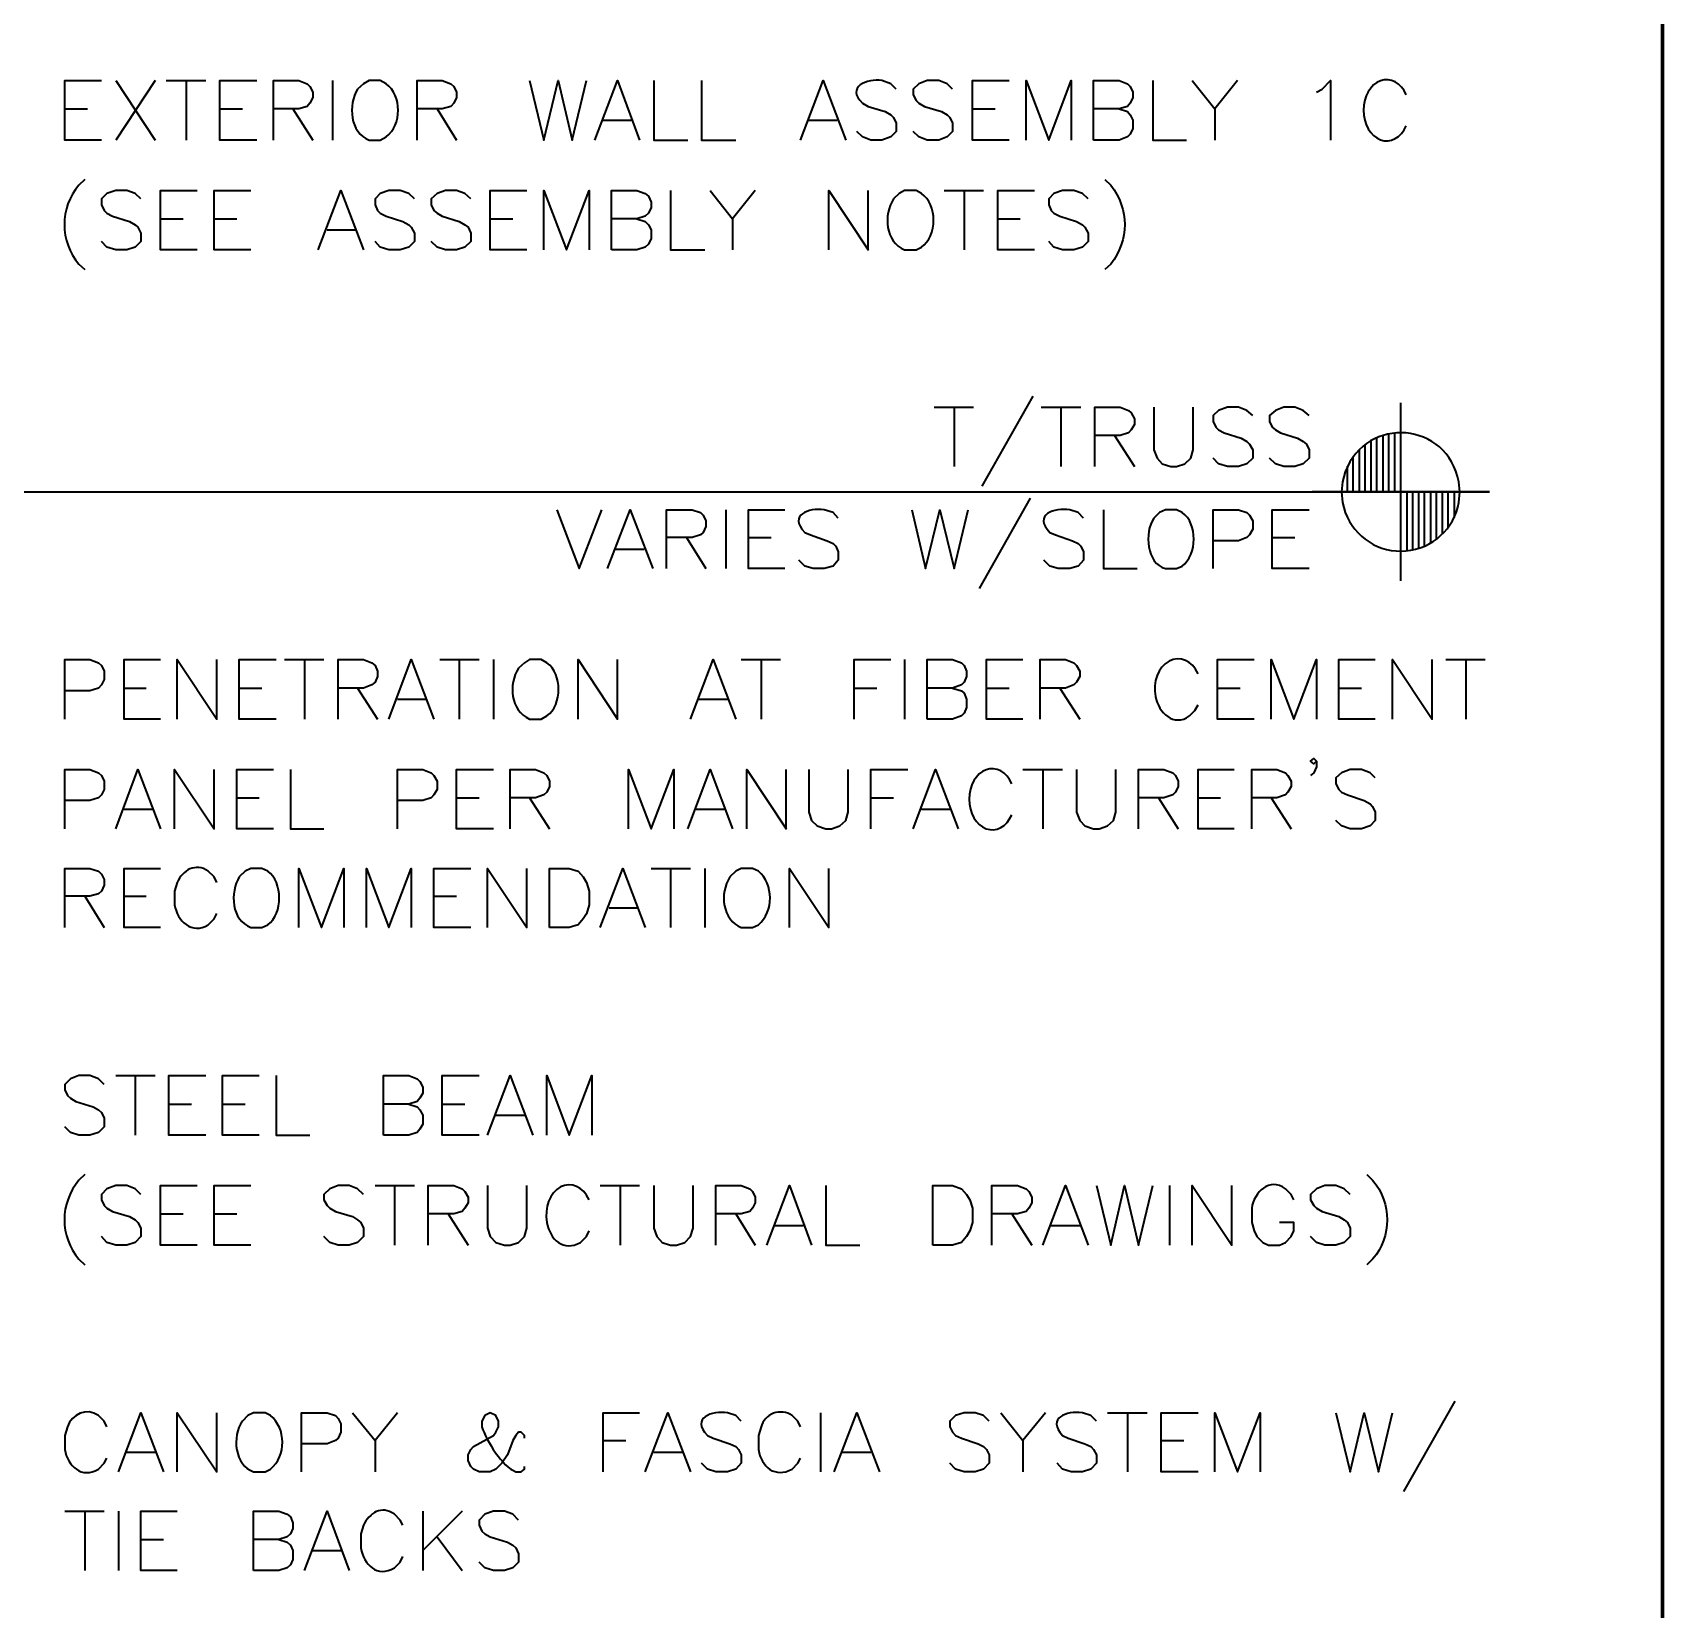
# Model space of a CAD drawing. Header units: inches. Extents: x 5 to 516, y -193 to 129.
# Drawn here: x 96.359 to 99.802, y -178.922 to -175.591 of the extents above; entities that cross this region are included whole.
import ezdxf

# ---------------------------------------------------------------- set-up
doc = ezdxf.new("R2010")
doc.units = ezdxf.units.IN
doc.header["$MEASUREMENT"] = 0
doc.layers.add('PDF8_Geometry', color=7, linetype='Continuous')

msp = doc.modelspace()

# ---------------------------------------------------------------- linework, layer by layer
at = {"layer": 'PDF8_Geometry', "lineweight": 60}
msp.add_lwpolyline([(99.8021836, -169.6924491), (99.8021836, -192.1857845), (99.8021836, -169.6924491)], dxfattribs=at)
at = {"layer": 'PDF8_Geometry', "lineweight": 35}
for points in [[(96.5044062, -175.8180046), (96.4266284, -175.8180046), (96.4266284, -175.692449), (96.5044062, -175.692449)], [(96.5344052, -175.6924485), (96.6177385, -175.818004)], [(96.6177385, -175.6924485), (96.5344052, -175.818004)], [(96.641072, -175.6924485), (96.7244054, -175.6924485)], [(96.6832948, -175.6924485), (96.6832948, -175.818004)], [(96.8321831, -175.8180046), (96.7544053, -175.8180046), (96.7544053, -175.692449), (96.8321831, -175.692449)], [(96.8677385, -175.8180046), (96.8677385, -175.692449), (96.9210719, -175.692449), (96.9388496, -175.6991157), (96.9444052, -175.7046712), (96.9510719, -175.7168934), (96.9510719, -175.7280046), (96.9444052, -175.7402268), (96.9388496, -175.7468935), (96.9210719, -175.752449), (96.8677385, -175.752449)], [(96.9921824, -175.6924485), (96.9921824, -175.818004)], [(97.1055171, -175.6991151), (97.0932949, -175.6924485), (97.0699616, -175.6924485), (97.0577394, -175.6991151), (97.0455171, -175.7102262)], [(97.171072, -175.8180046), (97.171072, -175.692449), (97.2244053, -175.692449), (97.2421831, -175.6991157), (97.2488498, -175.7046712), (97.2544053, -175.7168934), (97.2544053, -175.7280046), (97.2488498, -175.7402268), (97.2421831, -175.7468935), (97.2244053, -175.752449), (97.171072, -175.752449)], [(97.4088491, -175.6924485), (97.4388491, -175.818004), (97.4688491, -175.6924485), (97.4988491, -175.818004), (97.5288491, -175.6924485)], [(97.5466281, -175.8180046), (97.5944059, -175.692449), (97.6410726, -175.8180046)], [(97.671072, -175.6924485), (97.671072, -175.818004), (97.7432942, -175.818004)], [(97.7721847, -175.6924485), (97.7721847, -175.818004), (97.8444069, -175.818004)], [(97.9810719, -175.8180046), (98.0288496, -175.692449), (98.0766274, -175.8180046)], [(98.1832949, -175.7102266), (98.1721838, -175.6991155), (98.1532949, -175.6924489)], [(98.3021835, -175.7102266), (98.2910724, -175.6991155), (98.2732946, -175.6924489), (98.2488502, -175.6924489), (98.2310724, -175.6991155), (98.2188502, -175.7102266), (98.2188502, -175.7224489), (98.2255168, -175.7346711), (98.2310724, -175.7402266), (98.2432946, -175.7468933), (98.2788502, -175.7580044), (98.2910724, -175.7646711), (98.2966279, -175.7702267), (98.3021835, -175.7824489), (98.3021835, -175.8002267), (98.2910724, -175.8113378), (98.2732946, -175.8180044), (98.2488502, -175.8180044), (98.2310724, -175.8113378), (98.2188502, -175.8002267)], [(98.4221829, -175.8180046), (98.3444051, -175.8180046), (98.3444051, -175.692449), (98.4221829, -175.692449)], [(98.4577384, -175.8180046), (98.4577384, -175.692449), (98.5055162, -175.8180046), (98.5532939, -175.692449), (98.5532939, -175.8180046)], [(98.5999616, -175.8180046), (98.5999616, -175.692449), (98.6544061, -175.692449), (98.6721838, -175.6991157), (98.6777394, -175.7046712), (98.6832949, -175.7168934), (98.6832949, -175.7280046), (98.6777394, -175.7402268), (98.6721838, -175.7468935), (98.6544061, -175.752449), (98.5999616, -175.752449)], [(98.7255166, -175.6924485), (98.7255166, -175.818004), (98.7966277, -175.818004)], [(98.8088499, -175.6924485), (98.8566277, -175.7524485), (98.8566277, -175.818004)], [(98.9044061, -175.6924485), (98.8566283, -175.7524485)], [(99.0710728, -175.716893), (99.083295, -175.7102264), (99.1010728, -175.6924486), (99.1010728, -175.8180042)], [(96.4266284, -175.7524494), (96.4744062, -175.7524494)], [(96.7544053, -175.7524494), (96.8021831, -175.7524494)], [(96.9088491, -175.7524494), (96.9510713, -175.818005)], [(97.2132947, -175.7524494), (97.2544059, -175.818005)], [(98.1121838, -175.7402266), (98.124406, -175.7468933), (98.1599616, -175.7580044), (98.1721838, -175.7646711), (98.1777394, -175.7702267), (98.1832949, -175.7824489), (98.1832949, -175.8002267), (98.1721838, -175.8113378), (98.1532949, -175.8180044), (98.1299616, -175.8180044), (98.1121838, -175.8113378), (98.0999616, -175.8002267)], [(98.3444051, -175.7524494), (98.3921829, -175.7524494)], [(98.6544061, -175.7524494), (98.6721839, -175.758005), (98.6777394, -175.7646716), (98.683295, -175.7757828), (98.683295, -175.7935605), (98.6777394, -175.8057828), (98.6721839, -175.8113383), (98.6544061, -175.818005), (98.5999617, -175.818005)], [(97.5644052, -175.7757818), (97.623294, -175.7757818)], [(97.9988512, -175.7757818), (98.0588512, -175.7757818)], [(97.0699616, -175.818004), (97.0932949, -175.818004), (97.1055171, -175.8113374)], [(96.4688489, -175.9013379), (96.4566267, -175.9135601)], [(96.5877386, -175.9424485), (96.5755164, -175.9313374), (96.5577386, -175.9246707), (96.5344053, -175.9246707), (96.5155164, -175.9313374), (96.5044053, -175.9424485), (96.5044053, -175.9546707), (96.5099608, -175.9668929), (96.5155164, -175.9724485), (96.5277386, -175.9791152), (96.5632941, -175.9902263), (96.5755164, -175.9968929), (96.5810719, -176.0024485), (96.5877386, -176.0146707), (96.5877386, -176.0324485), (96.5755164, -176.0446707), (96.5577386, -176.0502263), (96.5344053, -176.0502263), (96.5155164, -176.0446707), (96.5044053, -176.0324485)], [(96.7066269, -176.0502264), (96.6288492, -176.0502264), (96.6288492, -175.9246708), (96.7066269, -175.9246708)], [(96.8199602, -176.0502264), (96.7421824, -176.0502264), (96.7421824, -175.9246708), (96.8199602, -175.9246708)], [(96.9621825, -176.0502264), (97.0099603, -175.9246708), (97.0577381, -176.0502264)], [(97.1655178, -175.9424485), (97.1532955, -175.9313374), (97.1355178, -175.9246707), (97.1110733, -175.9246707), (97.0932955, -175.9313374), (97.0821844, -175.9424485), (97.0821844, -175.9546707), (97.08774, -175.9668929), (97.0932955, -175.9724485), (97.1055178, -175.9791152), (97.1410733, -175.9902263), (97.1532955, -175.9968929), (97.1588511, -176.0024485), (97.1655178, -176.0146707), (97.1655178, -176.0324485), (97.1532955, -176.0446707), (97.1355178, -176.0502263), (97.1110733, -176.0502263), (97.0932955, -176.0446707), (97.0821844, -176.0324485)], [(97.2844052, -175.9424485), (97.272183, -175.9313374), (97.2544052, -175.9246707), (97.2310719, -175.9246707), (97.2132941, -175.9313374), (97.2010719, -175.9424485), (97.2010719, -175.9546707), (97.2066274, -175.9668929), (97.2132941, -175.9724485), (97.2244052, -175.9791152), (97.2599608, -175.9902263), (97.272183, -175.9968929), (97.2788497, -176.0024485), (97.2844052, -176.0146707), (97.2844052, -176.0324485), (97.272183, -176.0446707), (97.2544052, -176.0502263), (97.2310719, -176.0502263), (97.2132941, -176.0446707), (97.2010719, -176.0324485)], [(97.4032936, -176.0502264), (97.3255158, -176.0502264), (97.3255158, -175.9246708), (97.4032936, -175.9246708)], [(97.4388513, -176.0502264), (97.4388513, -175.9246708), (97.4866291, -176.0502264), (97.5344069, -175.9246708), (97.5344069, -176.0502264)], [(97.5821845, -176.0502264), (97.5821845, -175.9246708), (97.6355178, -175.9246708), (97.6532956, -175.9313375), (97.6599623, -175.9368931), (97.6655178, -175.9491153), (97.6655178, -175.9602264), (97.6599623, -175.9724486), (97.6532956, -175.9791153), (97.6355178, -175.9846708), (97.5821845, -175.9846708)], [(97.7066284, -175.9246714), (97.7066284, -176.050227), (97.7788506, -176.050227)], [(97.7899617, -175.9246714), (97.8377395, -175.9846714), (97.8377395, -176.050227)], [(97.8855157, -175.9246714), (97.8377379, -175.9846714)], [(98.0410717, -176.0502264), (98.0410717, -175.9246708), (98.124405, -176.0502264), (98.124405, -175.9246708)], [(98.2366275, -175.9313381), (98.2255164, -175.9246714), (98.201072, -175.9246714), (98.1899609, -175.9313381), (98.1777386, -175.9424492)], [(98.2844053, -175.9246714), (98.3677386, -175.9246714)], [(98.3266281, -175.9246714), (98.3266281, -176.050227)], [(98.4755163, -176.0502264), (98.3977386, -176.0502264), (98.3977386, -175.9246708), (98.4755163, -175.9246708)], [(98.5888498, -175.9424485), (98.5766276, -175.9313374), (98.5588498, -175.9246707), (98.5344054, -175.9246707), (98.5166276, -175.9313374), (98.5055165, -175.9424485), (98.5055165, -175.9546707), (98.511072, -175.9668929), (98.5166276, -175.9724485), (98.5288498, -175.9791152), (98.5644054, -175.9902263), (98.5766276, -175.9968929), (98.5821832, -176.0024485), (98.5888498, -176.0146707), (98.5888498, -176.0324485), (98.5766276, -176.0446707), (98.5588498, -176.0502263), (98.5344054, -176.0502263), (98.5166276, -176.0446707), (98.5055165, -176.0324485)], [(98.6244051, -175.9013379), (98.6366273, -175.9135601)], [(96.6288492, -175.9846712), (96.6766269, -175.9846712)], [(96.7421824, -175.9846712), (96.7899602, -175.9846712)], [(97.3255158, -175.9846712), (97.3732936, -175.9846712)], [(97.6355156, -175.9846712), (97.6532934, -175.9902268), (97.6599601, -175.9968935), (97.6655156, -176.0080046), (97.6655156, -176.0257824), (97.6599601, -176.0380046), (97.6532934, -176.0446713), (97.6355156, -176.0502268), (97.5821823, -176.0502268)], [(98.3977386, -175.9846712), (98.4455163, -175.9846712)], [(96.9810718, -176.0080048), (97.0399607, -176.0080048)], [(98.201072, -176.050227), (98.2255164, -176.050227), (98.2366275, -176.0446714)], [(96.4566267, -176.0802268), (96.4688489, -176.0913379)], [(98.6366273, -176.0802268), (98.6244051, -176.0913379)], [(98.4721834, -176.3591152), (98.3644056, -176.5491152)], [(99.2488501, -176.3735602), (99.2488501, -176.7491158)], [(98.2632939, -176.3824487), (98.3466273, -176.3824487)], [(98.3055167, -176.3824487), (98.3055167, -176.5080043)], [(98.4899616, -176.3824487), (98.5732949, -176.3824487)], [(98.5310721, -176.3824487), (98.5310721, -176.5080043)], [(98.6032948, -176.5080048), (98.6032948, -176.3824492), (98.6566281, -176.3824492), (98.6744059, -176.3891159), (98.6799615, -176.3946715), (98.6866281, -176.4068937), (98.6866281, -176.4191159), (98.6799615, -176.430227), (98.6744059, -176.4368937), (98.6566281, -176.4424492), (98.6032948, -176.4424492)], [(98.7277387, -176.3824487), (98.7277387, -176.4724487), (98.7344054, -176.4902265), (98.7455165, -176.5024487), (98.7632943, -176.5080043), (98.7755165, -176.5080043), (98.7932943, -176.5024487), (98.8055165, -176.4902265), (98.8110721, -176.4724487), (98.8110721, -176.3824487)], [(98.9366282, -176.4002269), (98.9244059, -176.3891158), (98.9066282, -176.3824491), (98.8832948, -176.3824491), (98.8644059, -176.3891158), (98.8532948, -176.4002269), (98.8532948, -176.4124491), (98.8588504, -176.4246713), (98.8644059, -176.4302269), (98.8766282, -176.4368936), (98.9121837, -176.4480047), (98.9244059, -176.4546713), (98.9299615, -176.4602269), (98.9366282, -176.4724491), (98.9366282, -176.4902269), (98.9244059, -176.5024491), (98.9066282, -176.5080047), (98.8832948, -176.5080047), (98.8644059, -176.5024491), (98.8532948, -176.4902269)], [(99.0555167, -176.4002269), (99.0432945, -176.3891158), (99.0255167, -176.3824491), (99.0021834, -176.3824491), (98.9844056, -176.3891158), (98.9721834, -176.4002269), (98.9721834, -176.4124491), (98.977739, -176.4246713), (98.9844056, -176.4302269), (98.9955167, -176.4368936), (99.0310723, -176.4480047), (99.0432945, -176.4546713), (99.0499612, -176.4602269), (99.0555167, -176.4724491), (99.0555167, -176.4902269), (99.0432945, -176.5024491), (99.0255167, -176.5080047), (99.0021834, -176.5080047), (98.9844056, -176.5024491), (98.9721834, -176.4902269)], [(98.6444054, -176.4424485), (98.6866276, -176.5080041)], [(99.2121838, -176.5613371), (99.2121838, -176.4424482)], [(99.2244056, -176.5613371), (99.2244056, -176.4391149)], [(99.2366284, -176.5613371), (99.2366284, -176.4368926)], [(99.1621836, -176.5613371), (99.1621836, -176.4724482)], [(99.1744053, -176.5613371), (99.1744053, -176.4613371)], [(99.1866282, -176.5613371), (99.1866282, -176.4535593)], [(99.1988499, -176.5613371), (99.1988499, -176.4468926)], [(99.136628, -176.5613371), (99.136628, -176.5068927)], [(99.1488508, -176.5613371), (99.1488508, -176.4868927)], [(94.425516, -176.5613371), (99.4366276, -176.5613371)], [(98.466628, -176.574671), (98.3588503, -176.7657822)], [(99.4366282, -176.5613371), (99.0621838, -176.5613371)], [(99.1244051, -176.5613371), (99.1244051, -176.560226)], [(99.2621841, -176.5613371), (99.2621841, -176.6857816)], [(99.2744058, -176.5613371), (99.2744058, -176.6835593)], [(99.2866275, -176.5613371), (99.2866275, -176.680226)], [(99.2988504, -176.5613371), (99.2988504, -176.6757816)], [(99.3121832, -176.5613371), (99.3121832, -176.670226)], [(99.324406, -176.5613371), (99.324406, -176.6613371)], [(99.3366277, -176.5613371), (99.3366277, -176.650226)], [(99.3488506, -176.5613371), (99.3488506, -176.6368927)], [(99.3621834, -176.5613371), (99.3621834, -176.6157816)], [(99.3744051, -176.5613371), (99.3744051, -176.560226)], [(97.4666291, -176.5991156), (97.5132958, -176.7235601), (97.5610735, -176.5991156)], [(97.5732937, -176.7235595), (97.6210715, -176.5991151), (97.6688492, -176.7235595)], [(97.6977399, -176.7235595), (97.6977399, -176.5991151), (97.7521843, -176.5991151), (97.7699621, -176.6046706), (97.7755176, -176.6102262), (97.7810732, -176.6224484), (97.7810732, -176.6346706), (97.7755176, -176.6468928), (97.7699621, -176.6524484), (97.7521843, -176.658004), (97.6977399, -176.658004)], [(97.8232937, -176.5991156), (97.8232937, -176.7235601)], [(97.9477396, -176.7235595), (97.8710729, -176.7235595), (97.8710729, -176.5991151), (97.9477396, -176.5991151)], [(98.0610731, -176.6168927), (98.049962, -176.6046704), (98.0310731, -176.5991149)], [(98.2166291, -176.5991156), (98.245518, -176.7235601), (98.275518, -176.5991156), (98.305518, -176.7235601), (98.335518, -176.5991156)], [(98.5788502, -176.6168927), (98.5677391, -176.6046704), (98.5499613, -176.5991149)], [(98.621073, -176.5991156), (98.621073, -176.7235601), (98.6921841, -176.7235601)], [(98.7877389, -176.6046712), (98.7755166, -176.5991156), (98.7521833, -176.5991156), (98.7399611, -176.6046712), (98.7277389, -176.6168934)], [(98.8532948, -176.7235595), (98.8532948, -176.5991151), (98.9066282, -176.5991151), (98.9244059, -176.6046706), (98.9299615, -176.6102262), (98.9366282, -176.6224484), (98.9366282, -176.6402262), (98.9299615, -176.6524484), (98.9244059, -176.658004), (98.9066282, -176.6646706), (98.8532948, -176.6646706)], [(99.0555165, -176.7235595), (98.9777387, -176.7235595), (98.9777387, -176.5991151), (99.0555165, -176.5991151)], [(97.989962, -176.6468927), (98.0021842, -176.6524482), (98.0377398, -176.6646704), (98.049962, -176.670226), (98.0555176, -176.6757816), (98.0610731, -176.6880038), (98.0610731, -176.7057816), (98.049962, -176.7180038), (98.0310731, -176.7235593), (98.0077398, -176.7235593), (97.989962, -176.7180038), (97.9777398, -176.7057816)], [(98.5077391, -176.6468927), (98.5199613, -176.6524482), (98.5555169, -176.6646704), (98.5677391, -176.670226), (98.5732947, -176.6757816), (98.5788502, -176.6880038), (98.5788502, -176.7057816), (98.5677391, -176.7180038), (98.5499613, -176.7235593), (98.5255169, -176.7235593), (98.5077391, -176.7180038), (98.4955169, -176.7057816)], [(97.591073, -176.6824489), (97.651073, -176.6824489)], [(97.7399604, -176.6580044), (97.7810715, -176.7235599)], [(97.8710729, -176.6580044), (97.9188507, -176.6580044)], [(98.9777387, -176.6580044), (99.0255165, -176.6580044)], [(98.7521833, -176.7235601), (98.7755166, -176.7235601), (98.7877389, -176.7180045)], [(96.4266284, -177.041338), (96.4266284, -176.9157824), (96.4799617, -176.9157824), (96.4977395, -176.9224491), (96.5044062, -176.9280046), (96.5099617, -176.9402268), (96.5099617, -176.9580046), (96.5044062, -176.9691157), (96.4977395, -176.9757824), (96.4799617, -176.981338), (96.4266284, -176.981338)], [(96.6288489, -177.041338), (96.5521822, -177.041338), (96.5521822, -176.9157824), (96.6288489, -176.9157824)], [(96.6644055, -177.041338), (96.6644055, -176.9157824), (96.7477389, -177.041338), (96.7477389, -176.9157824)], [(96.8732936, -177.041338), (96.7955158, -177.041338), (96.7955158, -176.9157824), (96.8732936, -176.9157824)], [(96.891072, -176.9157818), (96.9744054, -176.9157818)], [(96.9332948, -176.9157818), (96.9332948, -177.0413374)], [(97.0044053, -177.041338), (97.0044053, -176.9157824), (97.0577386, -176.9157824), (97.0755164, -176.9224491), (97.0821831, -176.9280046), (97.0877386, -176.9402268), (97.0877386, -176.9513379), (97.0821831, -176.9635602), (97.0755164, -176.9691157), (97.0577386, -176.9757824), (97.0044053, -176.9757824)], [(97.1110721, -177.041338), (97.1588499, -176.9157824), (97.2066277, -177.041338)], [(97.2188489, -176.9157818), (97.3021823, -176.9157818)], [(97.2599618, -176.9157818), (97.2599618, -177.0413374)], [(97.3321845, -176.9157818), (97.3321845, -177.0413374)], [(97.4455158, -176.9224485), (97.4332936, -176.9157818), (97.4088491, -176.9157818), (97.397738, -176.9224485), (97.3855158, -176.9335596)], [(97.5110717, -177.041338), (97.5110717, -176.9157824), (97.5944051, -177.041338), (97.5944051, -176.9157824)], [(97.7488512, -177.041338), (97.7966289, -176.9157824), (97.8444067, -177.041338)], [(97.855518, -176.9157818), (97.9388513, -176.9157818)], [(97.8977385, -176.9157818), (97.8977385, -177.0413374)], [(98.0944051, -177.041338), (98.0944051, -176.9157824), (98.1721829, -176.9157824)], [(98.201072, -176.9157818), (98.201072, -177.0413374)], [(98.2488512, -177.041338), (98.2488512, -176.9157824), (98.3021845, -176.9157824), (98.3210734, -176.9224491), (98.326629, -176.9280046), (98.3321845, -176.9402268), (98.3321845, -176.9513379), (98.326629, -176.9635602), (98.3210734, -176.9691157), (98.3021845, -176.9757824), (98.2488512, -176.9757824)], [(98.4510717, -177.041338), (98.374405, -177.041338), (98.374405, -176.9157824), (98.4510717, -176.9157824)], [(98.4877394, -177.041338), (98.4877394, -176.9157824), (98.5410728, -176.9157824), (98.5588505, -176.9224491), (98.5644061, -176.9280046), (98.5710728, -176.9402268), (98.5710728, -176.9513379), (98.5644061, -176.9635602), (98.5588505, -176.9691157), (98.5410728, -176.9757824), (98.4877394, -176.9757824)], [(98.9399611, -177.041338), (98.8621834, -177.041338), (98.8621834, -176.9157824), (98.9399611, -176.9157824)], [(98.9755166, -177.041338), (98.9755166, -176.9157824), (99.0232944, -177.041338), (99.0710722, -176.9157824), (99.0710722, -177.041338)], [(99.1955164, -177.041338), (99.1188498, -177.041338), (99.1188498, -176.9157824), (99.1955164, -176.9157824)], [(99.2321842, -177.041338), (99.2321842, -176.9157824), (99.3155175, -177.041338), (99.3155175, -176.9157824)], [(99.3444052, -176.9157818), (99.4277385, -176.9157818)], [(99.386628, -176.9157818), (99.386628, -177.0413374)], [(96.5521822, -176.9757817), (96.5988489, -176.9757817)], [(96.7955158, -176.9757817), (96.8432936, -176.9757817)], [(97.0455159, -176.9757817), (97.0877381, -177.0413372)], [(98.0944051, -176.9757817), (98.1421829, -176.9757817)], [(98.3021835, -176.9757817), (98.3210724, -176.9813372), (98.3266279, -176.9868928), (98.3321835, -176.999115), (98.3321835, -177.0168928), (98.3266279, -177.029115), (98.3210724, -177.0346706), (98.3021835, -177.0413372), (98.2488502, -177.0413372)], [(98.374405, -176.9757817), (98.4221828, -176.9757817)], [(98.52885, -176.9757817), (98.5710722, -177.0413372)], [(98.8621834, -176.9757817), (98.9099611, -176.9757817)], [(99.1188498, -176.9757817), (99.1666276, -176.9757817)], [(97.1299614, -176.9991152), (97.1888503, -176.9991152)], [(97.7666282, -176.9991152), (97.8266282, -176.9991152)], [(98.803295, -177.0346707), (98.8144061, -177.0235595), (98.8210728, -177.0113373)], [(97.4088491, -177.0413374), (97.4332936, -177.0413374), (97.4455158, -177.0346707)], [(99.0710728, -177.1302266), (99.0655172, -177.1357822), (99.0588506, -177.1302266), (99.0655172, -177.1246711), (99.0710728, -177.1302266), (99.0710728, -177.1424488), (99.0655172, -177.1546711), (99.0588506, -177.1602266)], [(96.4266284, -177.2735598), (96.4266284, -177.1480042), (96.4799617, -177.1480042), (96.4977395, -177.1546709), (96.5044062, -177.1602264), (96.5099617, -177.1724487), (96.5099617, -177.1902264), (96.5044062, -177.2013376), (96.4977395, -177.2080042), (96.4799617, -177.2135598), (96.4266284, -177.2135598)], [(96.5344052, -177.2735598), (96.5810718, -177.1480042), (96.6288496, -177.2735598)], [(96.6588491, -177.2735598), (96.6588491, -177.1480042), (96.7421824, -177.2735598), (96.7421824, -177.1480042)], [(96.8677394, -177.2735598), (96.7899616, -177.2735598), (96.7899616, -177.1480042), (96.8677394, -177.1480042)], [(96.9032949, -177.1480048), (96.9032949, -177.2735604), (96.974406, -177.2735604)], [(97.1299614, -177.2735598), (97.1299614, -177.1480042), (97.1832947, -177.1480042), (97.2010725, -177.1546709), (97.2066281, -177.1602264), (97.2132947, -177.1724487), (97.2132947, -177.1902264), (97.2066281, -177.2013376), (97.2010725, -177.2080042), (97.1832947, -177.2135598), (97.1299614, -177.2135598)], [(97.3321831, -177.2735598), (97.2544053, -177.2735598), (97.2544053, -177.1480042), (97.3321831, -177.1480042)], [(97.3677386, -177.2735598), (97.3677386, -177.1480042), (97.4210719, -177.1480042), (97.4388497, -177.1546709), (97.4455163, -177.1602264), (97.4510719, -177.1724487), (97.4510719, -177.1835598), (97.4455163, -177.195782), (97.4388497, -177.2013376), (97.4210719, -177.2080042), (97.3677386, -177.2080042)], [(97.6177386, -177.2735598), (97.6177386, -177.1480042), (97.6655164, -177.2735598), (97.7132941, -177.1480042), (97.7132941, -177.2735598)], [(97.7432947, -177.2735598), (97.7899614, -177.1480042), (97.8377391, -177.2735598)], [(97.8677386, -177.2735598), (97.8677386, -177.1480042), (97.9510719, -177.2735598), (97.9510719, -177.1480042)], [(97.9988512, -177.1480048), (97.9988512, -177.2380048), (98.0044067, -177.2557826), (98.016629, -177.2668937), (98.0344067, -177.2735604), (98.046629, -177.2735604), (98.0644067, -177.2668937), (98.076629, -177.2557826), (98.0821845, -177.2380048), (98.0821845, -177.1480048)], [(98.1299615, -177.2735598), (98.1299615, -177.1480042), (98.2077393, -177.1480042)], [(98.218849, -177.2735598), (98.2666268, -177.1480042), (98.3144046, -177.2735598)], [(98.451072, -177.1480048), (98.5344053, -177.1480048)], [(98.4932948, -177.1480048), (98.4932948, -177.2735604)], [(98.5644052, -177.1480048), (98.5644052, -177.2380048), (98.5710719, -177.2557826), (98.582183, -177.2668937), (98.5999608, -177.2735604), (98.612183, -177.2735604), (98.6299608, -177.2668937), (98.642183, -177.2557826), (98.6477386, -177.2380048), (98.6477386, -177.1480048)], [(98.6955167, -177.2735598), (98.6955167, -177.1480042), (98.74885, -177.1480042), (98.7677389, -177.1546709), (98.7732945, -177.1602264), (98.77885, -177.1724487), (98.77885, -177.1835598), (98.7732945, -177.195782), (98.7677389, -177.2013376), (98.74885, -177.2080042), (98.6955167, -177.2080042)], [(98.8977395, -177.2735598), (98.8210728, -177.2735598), (98.8210728, -177.1480042), (98.8977395, -177.1480042)], [(98.934406, -177.2735598), (98.934406, -177.1480042), (98.9877394, -177.1480042), (99.0055172, -177.1546709), (99.0110727, -177.1602264), (99.0177394, -177.1724487), (99.0177394, -177.1835598), (99.0110727, -177.195782), (99.0055172, -177.2013376), (98.9877394, -177.2080042), (98.934406, -177.2080042)], [(99.1955167, -177.1657819), (99.1844056, -177.1546708), (99.1666278, -177.1480041), (99.1421834, -177.1480041), (99.1244056, -177.1546708), (99.1121834, -177.1657819), (99.1121834, -177.1780041), (99.11885, -177.1902263), (99.1244056, -177.1957819), (99.1366278, -177.2013374), (99.1721834, -177.2135596), (99.1844056, -177.2202263), (99.1899612, -177.2257819), (99.1955167, -177.2380041), (99.1955167, -177.2557819), (99.1844056, -177.266893), (99.1666278, -177.2735597), (99.1421834, -177.2735597), (99.1244056, -177.266893), (99.1121834, -177.2557819)], [(96.5521822, -177.2313382), (96.6110711, -177.2313382)], [(96.7899616, -177.2080046), (96.8377394, -177.2080046)], [(97.2544053, -177.2080046), (97.3021831, -177.2080046)], [(97.4088491, -177.2080046), (97.4510714, -177.2735602)], [(97.7610717, -177.2313382), (97.8199606, -177.2313382)], [(98.1299615, -177.2080046), (98.1777393, -177.2080046)], [(98.2366283, -177.2313382), (98.2966283, -177.2313382)], [(98.7377394, -177.2080046), (98.7788506, -177.2735602)], [(98.8210728, -177.2080046), (98.8688506, -177.2080046)], [(98.9755166, -177.2080046), (99.0177388, -177.2735602)], [(96.4266284, -177.4813382), (96.4266284, -177.3568937), (96.4799617, -177.3568937), (96.4977395, -177.3624493), (96.5044062, -177.3691159), (96.5099617, -177.3802271), (96.5099617, -177.3924493), (96.5044062, -177.4046715), (96.4977395, -177.4102271), (96.4799617, -177.4157826), (96.4266284, -177.4157826)], [(96.6288489, -177.4813382), (96.5521822, -177.4813382), (96.5521822, -177.3568937), (96.6288489, -177.3568937)], [(96.7477389, -177.386893), (96.7421833, -177.3746708), (96.7299611, -177.3624486)], [(96.8555171, -177.3624487), (96.8432949, -177.3568931), (96.8199616, -177.3568931), (96.8077393, -177.3624487), (96.7955171, -177.3746709)], [(96.921072, -177.4813382), (96.921072, -177.3568937), (96.9688497, -177.4813382), (97.0166275, -177.3568937), (97.0166275, -177.4813382)], [(97.0644051, -177.4813382), (97.0644051, -177.3568937), (97.1110718, -177.4813382), (97.1588496, -177.3568937), (97.1588496, -177.4813382)], [(97.2844061, -177.4813382), (97.2066283, -177.4813382), (97.2066283, -177.3568937), (97.2844061, -177.3568937)], [(97.3199616, -177.4813382), (97.3199616, -177.3568937), (97.4032949, -177.4813382), (97.4032949, -177.3568937)], [(97.5577388, -177.4813382), (97.6055165, -177.3568937), (97.6532943, -177.4813382)], [(97.6655178, -177.3568931), (97.7488512, -177.3568931)], [(97.7066284, -177.3568931), (97.7066284, -177.4813376)], [(97.7788488, -177.3568931), (97.7788488, -177.4813376)], [(97.8921847, -177.3624487), (97.8799625, -177.3568931), (97.855518, -177.3568931), (97.8444069, -177.3624487), (97.8321847, -177.3746709)], [(97.9577383, -177.4813382), (97.9577383, -177.3568937), (98.0410717, -177.4813382), (98.0410717, -177.3568937)], [(96.6644055, -177.386893), (96.65885, -177.4046708), (96.65885, -177.4335597)], [(96.4688489, -177.4157819), (96.50996, -177.4813374)], [(96.5521822, -177.4157819), (96.5988489, -177.4157819)], [(97.2066283, -177.4157819), (97.2544061, -177.4157819)], [(97.576628, -177.4402265), (97.6355169, -177.4402265)], [(96.7299611, -177.4757819), (96.7421833, -177.4635597), (96.7477389, -177.4524486)], [(96.8199616, -177.4813376), (96.8432949, -177.4813376), (96.8555171, -177.475782)], [(97.855518, -177.4813376), (97.8799625, -177.4813376), (97.8921847, -177.475782)], [(96.5099617, -177.8135605), (96.4977395, -177.8013382), (96.4799617, -177.7946716), (96.4566284, -177.7946716), (96.4388506, -177.8013382), (96.4266284, -177.8135605), (96.4266284, -177.8246716), (96.4321839, -177.8368938), (96.4388506, -177.8424494), (96.4499617, -177.849116), (96.4866284, -177.8602271), (96.4977395, -177.8668938), (96.5044062, -177.8724494), (96.5099617, -177.8846716), (96.5099617, -177.9024494), (96.4977395, -177.9146716), (96.4799617, -177.9202271), (96.4566284, -177.9202271), (96.4388506, -177.9146716), (96.4266284, -177.9024494)], [(96.5344052, -177.7946712), (96.6177385, -177.7946712)], [(96.5755157, -177.7946712), (96.5755157, -177.9202268)], [(96.7244063, -177.9202262), (96.6466285, -177.9202262), (96.6466285, -177.7946706), (96.7244063, -177.7946706)], [(96.8377395, -177.9202262), (96.7599617, -177.9202262), (96.7599617, -177.7946706), (96.8377395, -177.7946706)], [(96.873295, -177.7946712), (96.873295, -177.9202268), (96.9444061, -177.9202268)], [(97.0999615, -177.9202262), (97.0999615, -177.7946706), (97.1532948, -177.7946706), (97.1710726, -177.8013373), (97.1766282, -177.8068928), (97.1832948, -177.8191151), (97.1832948, -177.8313373), (97.1766282, -177.8424484), (97.1710726, -177.8491151), (97.1532948, -177.8546706), (97.0999615, -177.8546706)], [(97.3021832, -177.9202262), (97.2244054, -177.9202262), (97.2244054, -177.7946706), (97.3021832, -177.7946706)], [(97.3199616, -177.9202262), (97.3677394, -177.7946706), (97.4155172, -177.9202262)], [(97.4455154, -177.9202262), (97.4455154, -177.7946706), (97.4921821, -177.9202262), (97.5399599, -177.7946706), (97.5399599, -177.9202262)], [(96.6466285, -177.854671), (96.6944063, -177.854671)], [(96.7599617, -177.854671), (96.8077395, -177.854671)], [(97.1532949, -177.854671), (97.1710727, -177.8602266), (97.1766283, -177.8668933), (97.1832949, -177.8780044), (97.1832949, -177.8968933), (97.1766283, -177.9080044), (97.1710727, -177.914671), (97.1532949, -177.9202266), (97.0999616, -177.9202266)], [(97.2244054, -177.854671), (97.2721832, -177.854671)], [(97.3377387, -177.8780046), (97.3977387, -177.8780046)], [(96.5877386, -178.0457823), (96.5755164, -178.0335601), (96.5577386, -178.0268934), (96.5344053, -178.0268934), (96.5155164, -178.0335601), (96.5044053, -178.0457823), (96.5044053, -178.0568934), (96.5099608, -178.0691156), (96.5155164, -178.0746712), (96.5277386, -178.0813379), (96.5632941, -178.092449), (96.5755164, -178.0991156), (96.5810719, -178.1046712), (96.5877386, -178.1168934), (96.5877386, -178.1346712), (96.5755164, -178.1468934), (96.5577386, -178.152449), (96.5344053, -178.152449), (96.5155164, -178.1468934), (96.5044053, -178.1346712)], [(96.7066269, -178.1524492), (96.6288492, -178.1524492), (96.6288492, -178.0268936), (96.7066269, -178.0268936)], [(96.8199602, -178.1524492), (96.7421824, -178.1524492), (96.7421824, -178.0268936), (96.8199602, -178.0268936)], [(97.0577387, -178.0457823), (97.0455165, -178.0335601), (97.0277387, -178.0268934), (97.0044054, -178.0268934), (96.9866276, -178.0335601), (96.9744054, -178.0457823), (96.9744054, -178.0568934), (96.981072, -178.0691156), (96.9866276, -178.0746712), (96.9988498, -178.0813379), (97.0344054, -178.092449), (97.0455165, -178.0991156), (97.0521832, -178.1046712), (97.0577387, -178.1168934), (97.0577387, -178.1346712), (97.0455165, -178.1468934), (97.0277387, -178.152449), (97.0044054, -178.152449), (96.9866276, -178.1468934), (96.9744054, -178.1346712)], [(97.0821844, -178.026893), (97.1655178, -178.026893)], [(97.123295, -178.026893), (97.123295, -178.1524486)], [(97.1944055, -178.1524492), (97.1944055, -178.0268936), (97.2488499, -178.0268936), (97.2666277, -178.0335603), (97.2721833, -178.0391158), (97.2788499, -178.051338), (97.2788499, -178.0635603), (97.2721833, -178.0746714), (97.2666277, -178.081338), (97.2488499, -178.0868936), (97.1944055, -178.0868936)], [(97.3199616, -178.026893), (97.3199616, -178.1168931), (97.3255172, -178.1346708), (97.3377394, -178.1468931), (97.3555172, -178.1524486), (97.3677394, -178.1524486), (97.3855172, -178.1468931), (97.3977394, -178.1346708), (97.4032949, -178.1168931), (97.4032949, -178.026893)], [(97.5577388, -178.026893), (97.6410721, -178.026893)], [(97.5999615, -178.026893), (97.5999615, -178.1524486)], [(97.671072, -178.026893), (97.671072, -178.1168931), (97.6777387, -178.1346708), (97.6888498, -178.1468931), (97.7066276, -178.1524486), (97.7188498, -178.1524486), (97.7366276, -178.1468931), (97.7488498, -178.1346708), (97.7544054, -178.1168931), (97.7544054, -178.026893)], [(97.8021823, -178.1524492), (97.8021823, -178.0268936), (97.8555157, -178.0268936), (97.8744045, -178.0335603), (97.8799601, -178.0391158), (97.8855157, -178.051338), (97.8855157, -178.0635603), (97.8799601, -178.0746714), (97.8744045, -178.081338), (97.8555157, -178.0868936), (97.8021823, -178.0868936)], [(97.9099614, -178.1524492), (97.9577392, -178.0268936), (98.0044058, -178.1524492)], [(98.0344053, -178.026893), (98.0344053, -178.1524486), (98.1066275, -178.1524486)], [(98.3855168, -178.1524492), (98.3855168, -178.0268936), (98.4399613, -178.0268936), (98.4577391, -178.0335603), (98.4632946, -178.0391158), (98.4699613, -178.051338), (98.4699613, -178.0635603), (98.4632946, -178.0746714), (98.4577391, -178.081338), (98.4399613, -178.0868936), (98.3855168, -178.0868936)], [(98.4932948, -178.1524492), (98.5410725, -178.0268936), (98.5888503, -178.1524492)], [(98.606628, -178.026893), (98.636628, -178.1524486), (98.6655169, -178.026893), (98.6955169, -178.1524486), (98.7255169, -178.026893)], [(98.7610718, -178.026893), (98.7610718, -178.1524486)], [(98.8088499, -178.1524492), (98.8088499, -178.0268936), (98.8921833, -178.1524492), (98.8921833, -178.0268936)], [(99.0232947, -178.056893), (99.0177391, -178.0457818), (99.0055169, -178.0335596)], [(99.1421833, -178.0457823), (99.1299611, -178.0335601), (99.1121833, -178.0268934), (99.0888499, -178.0268934), (99.0710722, -178.0335601), (99.0588499, -178.0457823), (99.0588499, -178.0568934), (99.0655166, -178.0691156), (99.0710722, -178.0746712), (99.0832944, -178.0813379), (99.11885, -178.092449), (99.1299611, -178.0991156), (99.1366277, -178.1046712), (99.1421833, -178.1168934), (99.1421833, -178.1346712), (99.1299611, -178.1468934), (99.1121833, -178.152449), (99.0888499, -178.152449), (99.0710722, -178.1468934), (99.0588499, -178.1346712)], [(96.6288492, -178.0868929), (96.6766269, -178.0868929)], [(96.7421824, -178.0868929), (96.7899602, -178.0868929)], [(97.2366283, -178.0868929), (97.2788505, -178.1524484)], [(97.8444051, -178.0868929), (97.8855162, -178.1524484)], [(98.4277385, -178.0868929), (98.4699607, -178.1524484)], [(98.9344058, -178.0746707), (98.9344058, -178.1046707), (98.9399614, -178.1224485), (98.9455169, -178.1346707), (98.9577391, -178.146893), (98.9699614, -178.1524485), (98.9932947, -178.1524485), (99.0055169, -178.146893), (99.0177391, -178.1346707), (99.0232947, -178.1224485), (99.0232947, -178.1046707), (98.9932947, -178.1046707)], [(97.5166275, -178.146893), (97.5288497, -178.1346707), (97.5344052, -178.1224485)], [(97.9277384, -178.1113375), (97.9866273, -178.1113375)], [(98.5110718, -178.1113375), (98.5710718, -178.1113375)], [(96.5399616, -178.6313378), (96.5877394, -178.5068934), (96.6355172, -178.6313378)], [(96.6644055, -178.6313378), (96.6644055, -178.5068934), (96.7477389, -178.6313378), (96.7477389, -178.5068934)], [(96.8610713, -178.5124495), (96.8499602, -178.5068939), (96.8255158, -178.5068939), (96.8132935, -178.5124495), (96.8021824, -178.5246717)], [(96.9266284, -178.6313378), (96.9266284, -178.5068934), (96.9810729, -178.5068934), (96.9988506, -178.5124489), (97.0044062, -178.5191156), (97.0099618, -178.5302267), (97.0099618, -178.5480045), (97.0044062, -178.5602267), (96.9988506, -178.5657823), (96.9810729, -178.5724489), (96.9266284, -178.5724489)], [(97.0344052, -178.5068939), (97.082183, -178.5657828), (97.082183, -178.6313384)], [(97.1299614, -178.5068939), (97.0821836, -178.5657828)], [(97.3977385, -178.5602273), (97.3977385, -178.5546718), (97.3910718, -178.5480051), (97.3855163, -178.5480051), (97.3799607, -178.5546718), (97.373294, -178.5657829), (97.3621829, -178.5957829), (97.3499607, -178.6135607), (97.3377385, -178.6257829), (97.3255162, -178.6313384), (97.3021829, -178.6313384), (97.2899607, -178.6257829), (97.2844051, -178.6202273), (97.2788496, -178.6080051), (97.2788496, -178.5957829), (97.2844051, -178.5846718), (97.2899607, -178.5780051), (97.3321829, -178.5546718), (97.3377385, -178.5480051), (97.343294, -178.536894), (97.343294, -178.5246718), (97.3377385, -178.5124495), (97.3255162, -178.506894), (97.3144051, -178.5124495), (97.3077385, -178.5246718), (97.3077385, -178.536894)], [(97.5644052, -178.6313378), (97.5644052, -178.5068934), (97.6410718, -178.5068934)], [(97.653295, -178.6313378), (97.7010727, -178.5068934), (97.7488505, -178.6313378)], [(97.855518, -178.524671), (97.8444069, -178.5124487), (97.8266291, -178.5068932)], [(98.0232946, -178.5068939), (98.0232946, -178.6313384)], [(98.0521823, -178.6313378), (98.0999601, -178.5068934), (98.1477379, -178.6313378)], [(98.3799615, -178.524671), (98.3677393, -178.5124487), (98.3499615, -178.5068932), (98.3266282, -178.5068932), (98.3088504, -178.5124487), (98.2966282, -178.524671), (98.2966282, -178.5368932), (98.3021837, -178.5480043), (98.3088504, -178.554671), (98.3210726, -178.5602265), (98.3566282, -178.5724487), (98.3677393, -178.5780043), (98.3744059, -178.584671), (98.3799615, -178.5957821), (98.3799615, -178.6135599), (98.3677393, -178.6257821), (98.3499615, -178.6313376), (98.3266282, -178.6313376), (98.3088504, -178.6257821), (98.2966282, -178.6135599)], [(98.4044061, -178.5068939), (98.4510728, -178.5657828), (98.4510728, -178.6313384)], [(98.4988501, -178.5068939), (98.4510723, -178.5657828)], [(98.606628, -178.524671), (98.5944058, -178.5124487), (98.576628, -178.5068932)], [(98.6299615, -178.5068939), (98.7132949, -178.5068939)], [(98.6721832, -178.5068939), (98.6721832, -178.6313384)], [(98.8210726, -178.6313378), (98.7432948, -178.6313378), (98.7432948, -178.5068934), (98.8210726, -178.5068934)], [(98.856628, -178.6313378), (98.856628, -178.5068934), (98.9044058, -178.6313378), (98.9521836, -178.5068934), (98.9521836, -178.6313378)], [(99.1121834, -178.5068939), (99.1421834, -178.6313384), (99.1721834, -178.5068939), (99.2021834, -178.6313384), (99.2321834, -178.5068939)], [(99.3632945, -178.4824493), (99.2555167, -178.6735604)], [(96.4321826, -178.5368938), (96.426627, -178.5546716), (96.426627, -178.5846716)], [(96.5155159, -178.5368938), (96.5099604, -178.5246716), (96.4977381, -178.5124494)], [(97.5644052, -178.5657827), (97.6121829, -178.5657827)], [(97.7844069, -178.554671), (97.7966291, -178.5602265), (97.8321847, -178.5724487), (97.8444069, -178.5780043), (97.8499625, -178.584671), (97.855518, -178.5957821), (97.855518, -178.6135599), (97.8444069, -178.6257821), (97.8266291, -178.6313376), (97.8021847, -178.6313376), (97.7844069, -178.6257821), (97.7721847, -178.6135599)], [(98.5344058, -178.554671), (98.546628, -178.5602265), (98.5821836, -178.5724487), (98.5944058, -178.5780043), (98.5999613, -178.584671), (98.606628, -178.5957821), (98.606628, -178.6135599), (98.5944058, -178.6257821), (98.576628, -178.6313376), (98.5532947, -178.6313376), (98.5344058, -178.6257821), (98.5232947, -178.6135599)], [(98.7432948, -178.5657827), (98.7910726, -178.5657827)], [(96.4977381, -178.6257827), (96.5099604, -178.6135605), (96.5155159, -178.6024494)], [(96.5577387, -178.5902272), (96.6177387, -178.5902272)], [(97.671072, -178.5902272), (97.731072, -178.5902272)], [(97.9632941, -178.6257827), (97.9755163, -178.6135605), (97.9810719, -178.6024494)], [(98.0699617, -178.5902272), (98.1299617, -178.5902272)], [(96.8255158, -178.6313384), (96.8499602, -178.6313384), (96.8610713, -178.6257828)], [(97.3799607, -178.6313384), (97.3910718, -178.6313384), (97.3977385, -178.6257829), (97.3977385, -178.6202273)], [(96.4266284, -178.7146712), (96.5099617, -178.7146712)], [(96.4688489, -178.7146712), (96.4688489, -178.8402267)], [(96.5399616, -178.7146712), (96.5399616, -178.8402267)], [(96.6644053, -178.8402273), (96.5877386, -178.8402273), (96.5877386, -178.7146717), (96.6644053, -178.7146717)], [(96.8255158, -178.8402273), (96.8255158, -178.7146717), (96.8788491, -178.7146717), (96.8966269, -178.7213384), (96.9032935, -178.7268939), (96.9088491, -178.7391161), (96.9088491, -178.7513384), (96.9032935, -178.7624495), (96.8966269, -178.7691161), (96.8788491, -178.7746717), (96.8255158, -178.7746717)], [(96.9332948, -178.8402273), (96.9810726, -178.7146717), (97.0277393, -178.8402273)], [(97.1832948, -178.7146712), (97.1832948, -178.8402267)], [(97.2666282, -178.7146712), (97.1832948, -178.7980045)], [(97.3855156, -178.7335604), (97.3732934, -178.7213382), (97.3555156, -178.7146715), (97.3321823, -178.7146715), (97.3144045, -178.7213382), (97.3021823, -178.7335604), (97.3021823, -178.7446715), (97.3077378, -178.7568937), (97.3144045, -178.7624493), (97.3255156, -178.769116), (97.3621823, -178.7802271), (97.3732934, -178.7868937), (97.3799601, -178.7924493), (97.3855156, -178.8046715), (97.3855156, -178.8224493), (97.3732934, -178.8346715), (97.3555156, -178.8402271), (97.3321823, -178.8402271), (97.3144045, -178.8346715), (97.3021823, -178.8224493)], [(97.0577387, -178.7446711), (97.0521832, -178.7624488), (97.0521832, -178.7924488)], [(97.1410721, -178.7446711), (97.1355165, -178.73356), (97.1232943, -178.7213377)], [(96.5877386, -178.774671), (96.6355164, -178.774671)], [(96.8788492, -178.774671), (96.896627, -178.7802265), (96.9032936, -178.7868932), (96.9088492, -178.7980043), (96.9088492, -178.8168932), (96.9032936, -178.8280043), (96.896627, -178.834671), (96.8788492, -178.8402265), (96.8255158, -178.8402265)], [(97.2132947, -178.7691156), (97.2666281, -178.8402268)], [(96.9510719, -178.7980045), (97.0099608, -178.7980045)], [(97.1232943, -178.8346711), (97.1355165, -178.8224488), (97.1410721, -178.8102266)]]:
    msp.add_lwpolyline(points, dxfattribs=at)
for points in [[(99.1321829, -176.5191149), (99.1266273, -176.540226), (99.1244051, -176.5613371), (99.1266273, -176.5835593), (99.1321829, -176.6046704, 0.767021913), (99.3721829, -176.5835593), (99.3744051, -176.5613371), (99.3721829, -176.540226)], [(96.4688489, -178.0035595), (96.4566267, -178.0157818, 0.36941685), (96.4566267, -178.1824484), (96.4688489, -178.1946707)], [(99.1777385, -178.0035595), (99.1899608, -178.0157818, -0.36941685), (99.1899608, -178.1824484), (99.1777385, -178.1946707)], [(97.9810719, -178.5368938), (97.9755163, -178.5246716), (97.9632941, -178.5124494, 0.508362924), (97.8977385, -178.5368938), (97.892183, -178.5546716), (97.892183, -178.5846716)]]:
    msp.add_lwpolyline(points, format="xyb", dxfattribs=at)
for points in [[(97.4510719, -177.4813382), (97.4510719, -177.3568937), (97.492183, -177.3568937), (97.5110719, -177.3624493), (97.522183, -177.3746715), (97.5288497, -177.3868937), (97.5344052, -177.4046715), (97.5344052, -177.4335604), (97.5288497, -177.4524493), (97.522183, -177.4635604), (97.5110719, -177.4757826), (97.492183, -177.4813382)], [(98.2610718, -178.1524492), (98.2610718, -178.0268936), (98.3021829, -178.0268936), (98.3210718, -178.0335603), (98.3321829, -178.0457825), (98.3388496, -178.0568936), (98.3444051, -178.0746714), (98.3444051, -178.1046714), (98.3388496, -178.1224492), (98.3321829, -178.1346714), (98.3210718, -178.1468936), (98.3021829, -178.1524492)]]:
    msp.add_lwpolyline(points, close=True, dxfattribs=at)
for centre, major_axis, ratio, start_param, end_param in [((99.2193322, -175.7551548), (-0.0001422, 0.0645619), 0.750399506, 5.241955674, 10.460135832), ((98.7781457, -176.9762374), (0.0022347, 0.0621107), 0.784547052, 5.252928068, 8.164755684), ((98.3859988, -177.2107112), (-0.0001422, 0.064562), 0.750399506, 5.241955671, 10.460135825), ((97.4923357, -178.0883656), (0.0003369, 0.063245), 0.765517686, 5.237282028, 8.11879062)]:
    msp.add_ellipse(centre, major_axis=major_axis, ratio=ratio, start_param=start_param, end_param=end_param, dxfattribs=at)
for points in [[(97.0455171, -175.7102262), (97.0252764, -175.7436337), (97.0283875, -175.8029855), (97.0699616, -175.818004)], [(97.1055171, -175.8113374), (97.1396282, -175.7862818), (97.1396282, -175.7241707), (97.1055171, -175.6991151)], [(98.1532949, -175.6924489), (98.1227579, -175.6870785), (98.0755727, -175.7064859), (98.1121838, -175.7402266)], [(96.4566267, -175.9135601), (96.4152748, -175.960875), (96.415997, -176.0327268), (96.4566267, -176.0802268)], [(98.6366273, -175.9135601), (98.6765902, -175.9651527), (98.6758495, -176.028449), (98.6366273, -176.0802268)], [(98.1777386, -175.9424492), (98.1555534, -175.9761159), (98.1605164, -176.0333751), (98.201072, -176.050227)], [(98.2366275, -176.0446714), (98.2702386, -176.0210418), (98.2713868, -175.9539122), (98.2366275, -175.9313381)], [(99.3721829, -176.540226), (99.3484051, -176.4131149), (99.1770162, -176.3989297), (99.1321829, -176.5191149)], [(98.0310731, -176.5991149), (97.9986287, -176.5945593), (97.9546842, -176.6101334), (97.989962, -176.6468927)], [(98.5499613, -176.5991149), (98.5175169, -176.5943927), (98.4720169, -176.6095778), (98.5077391, -176.6468927)], [(98.7877389, -176.7180045), (98.819924, -176.6945971), (98.8205907, -176.6279304), (98.7877389, -176.6046712)], [(98.7277389, -176.6168934), (98.7066463, -176.6477082), (98.7125907, -176.7128193), (98.7521833, -176.7235601)], [(97.4455158, -177.0346707), (97.4782936, -177.0100226), (97.4782936, -176.9470967), (97.4455158, -176.9224485)], [(97.3855158, -176.9335596), (97.3631269, -176.9681707), (97.3683491, -177.0231707), (97.4088491, -177.0413374)], [(98.7310728, -176.9935595), (98.7380172, -177.0281892), (98.7695172, -177.0587262), (98.803295, -177.0346707)], [(96.7299611, -177.3624486), (96.7037018, -177.3447264), (96.6749241, -177.3603004), (96.6644055, -177.386893)], [(96.8555171, -177.475782), (96.888369, -177.4525228), (96.8876838, -177.3858376), (96.8555171, -177.3624487)], [(97.8921847, -177.475782), (97.9254254, -177.4480598), (97.9245551, -177.3901894), (97.8921847, -177.3624487)], [(96.7955171, -177.3746709), (96.7756282, -177.4066709), (96.7782208, -177.4681339), (96.8199616, -177.4813376)], [(97.8321847, -177.3746709), (97.8089254, -177.4105042), (97.8167217, -177.4660413), (97.855518, -177.4813376)], [(96.65885, -177.4335597), (96.6632389, -177.4670782), (96.695887, -177.4982634), (96.7299611, -177.4757819)], [(99.0055169, -178.0335596), (98.9724614, -178.0092078), (98.9392762, -178.0406707), (98.9344058, -178.0746707)], [(97.4455163, -178.1046707), (97.4518312, -178.1418559), (97.4799793, -178.1673559), (97.5166275, -178.146893)], [(96.4977381, -178.5124494), (96.4714974, -178.4953383), (96.4429233, -178.5088197), (96.4321826, -178.5368938)], [(97.8266291, -178.5068932), (97.7944995, -178.5018747), (97.7481661, -178.5179673), (97.7844069, -178.554671)], [(98.576628, -178.5068932), (98.5427391, -178.5019487), (98.5013132, -178.5180598), (98.5344058, -178.554671)], [(96.8021824, -178.5246717), (96.7785713, -178.5566346), (96.786238, -178.6188569), (96.8255158, -178.6313384)], [(96.8610713, -178.6257828), (96.8959232, -178.5981902), (96.8944232, -178.5396717), (96.8610713, -178.5124495)], [(97.3077385, -178.536894), (97.3176829, -178.5655607), (97.3517755, -178.6222088), (97.3799607, -178.6313384)], [(96.426627, -178.5846716), (96.4327566, -178.6188938), (96.4627011, -178.6477086), (96.4977381, -178.6257827)], [(97.892183, -178.5846716), (97.8982015, -178.6208938), (97.9278126, -178.6461901), (97.9632941, -178.6257827)], [(97.1232943, -178.7213377), (97.0959054, -178.7012822), (97.0703498, -178.7185414), (97.0577387, -178.7446711)], [(97.0521832, -178.7924488), (97.0591832, -178.8278192), (97.0856091, -178.8559859), (97.1232943, -178.8346711)]]:
    msp.add_open_spline(points, degree=3, dxfattribs=at)

doc.saveas('drawing.dxf')
